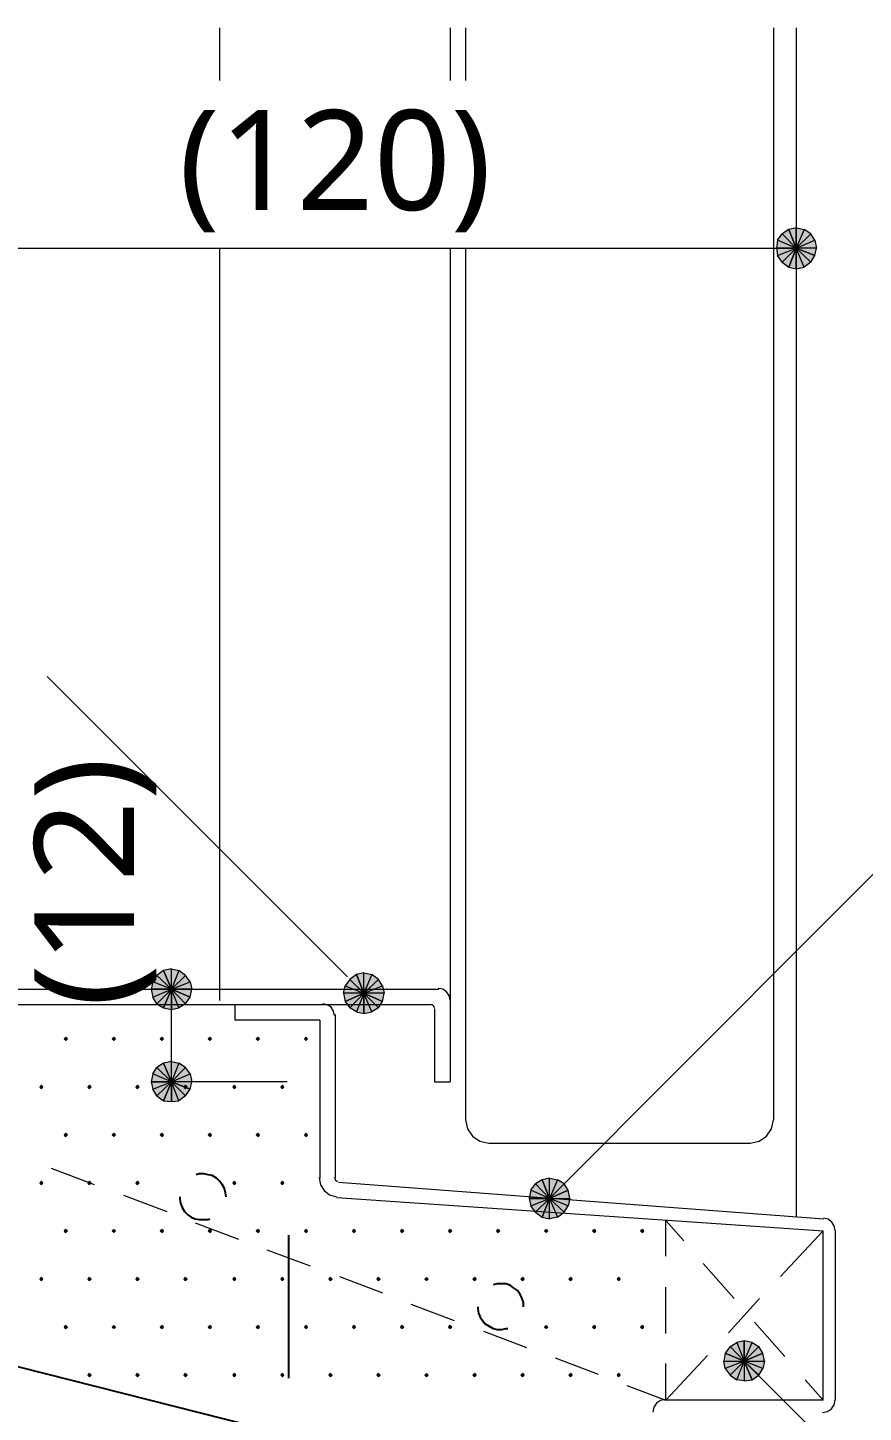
# Model space of a CAD drawing. Header units: millimetres. Extents: x 0 to 420, y 0 to 297.
# Drawn here: x 305.19 to 326.91, y 184.77 to 220.77 of the extents above; entities that cross this region are included whole.
import ezdxf
from ezdxf.enums import TextEntityAlignment as Align

# ---------------------------------------------------------------- set-up
doc = ezdxf.new("R2010")
doc.units = ezdxf.units.MM
doc.styles.add('kst32b', font='NotoSansJP-Variable.ttf')

msp = doc.modelspace()

# ---------------------------------------------------------------- hatches: boundary and pattern name
h = msp.add_hatch(color=7)
h.paths.add_polyline_path([(324.972, 215.519), (324.803, 215.413), (325.162, 215.032), (324.972, 215.519)])
h.paths.add_polyline_path([(324.803, 215.413), (325.162, 215.032), (324.675, 215.244), (324.803, 215.413)])
h.paths.add_polyline_path([(325.162, 215.032), (324.675, 215.244), (324.654, 215.032), (325.162, 215.032)])
h = msp.add_hatch(color=7)
h.paths.add_polyline_path([(325.543, 215.413), (325.374, 215.519), (325.162, 215.032), (325.543, 215.413)])
h.paths.add_polyline_path([(325.374, 215.519), (325.162, 215.032), (325.162, 215.561), (325.374, 215.519)])
h.paths.add_polyline_path([(325.162, 215.032), (325.162, 215.561), (324.972, 215.519), (325.162, 215.032)])
h = msp.add_hatch(color=7)
h.paths.add_polyline_path([(325.649, 214.842), (325.691, 215.032), (325.162, 215.032), (325.649, 214.842)])
h.paths.add_polyline_path([(325.691, 215.032), (325.162, 215.032), (325.649, 215.244), (325.691, 215.032)])
h.paths.add_polyline_path([(325.162, 215.032), (325.649, 215.244), (325.543, 215.413), (325.162, 215.032)])
h = msp.add_hatch(color=7)
h.paths.add_polyline_path([(324.654, 215.032), (324.675, 214.842), (325.162, 215.032), (324.654, 215.032)])
h.paths.add_polyline_path([(324.675, 214.842), (325.162, 215.032), (324.803, 214.672), (324.675, 214.842)])
h.paths.add_polyline_path([(325.162, 215.032), (324.803, 214.672), (324.972, 214.545), (325.162, 215.032)])
for points in [[(324.972, 214.545), (325.162, 214.503), (325.162, 215.032), (324.972, 214.545)], [(313.732, 196.151), (313.563, 196.024), (313.923, 195.665), (313.732, 196.151)], [(308.716, 195.284), (308.928, 195.241), (308.928, 195.771), (308.716, 195.284)], [(306.176, 194.522), (306.155, 194.5), (306.134, 194.479), (306.155, 194.458), (306.176, 194.437), (306.197, 194.458), (306.218, 194.479), (306.197, 194.5), (306.176, 194.522)], [(307.425, 194.522), (307.404, 194.5), (307.382, 194.479), (307.404, 194.458), (307.425, 194.437), (307.446, 194.458), (307.467, 194.479), (307.446, 194.5), (307.425, 194.522)], [(308.673, 194.522), (308.652, 194.5), (308.631, 194.479), (308.652, 194.458), (308.673, 194.437), (308.695, 194.458), (308.716, 194.479), (308.695, 194.5), (308.673, 194.522)], [(309.922, 194.522), (309.901, 194.5), (309.88, 194.479), (309.901, 194.458), (309.922, 194.437), (309.944, 194.458), (309.965, 194.479), (309.944, 194.5), (309.922, 194.522)], [(311.171, 194.522), (311.15, 194.5), (311.129, 194.479), (311.15, 194.458), (311.171, 194.437), (311.192, 194.458), (311.213, 194.479), (311.192, 194.5), (311.171, 194.522)], [(312.42, 194.522), (312.399, 194.5), (312.378, 194.479), (312.399, 194.458), (312.42, 194.437), (312.441, 194.458), (312.462, 194.479), (312.441, 194.5), (312.42, 194.522)], [(308.716, 192.871), (308.928, 192.849), (308.928, 193.357), (308.716, 192.871)], [(305.541, 193.273), (305.52, 193.252), (305.498, 193.23), (305.52, 193.209), (305.541, 193.188), (305.562, 193.209), (305.583, 193.23), (305.562, 193.252), (305.541, 193.273)], [(306.79, 193.273), (306.769, 193.252), (306.747, 193.23), (306.769, 193.209), (306.79, 193.188), (306.811, 193.209), (306.832, 193.23), (306.811, 193.252), (306.79, 193.273)], [(308.038, 193.273), (308.017, 193.252), (307.996, 193.23), (308.017, 193.209), (308.038, 193.188), (308.06, 193.209), (308.081, 193.23), (308.06, 193.252), (308.038, 193.273)], [(309.287, 193.273), (309.266, 193.252), (309.245, 193.23), (309.266, 193.209), (309.287, 193.188), (309.309, 193.209), (309.33, 193.23), (309.309, 193.252), (309.287, 193.273)], [(310.557, 193.273), (310.536, 193.252), (310.515, 193.23), (310.536, 193.209), (310.557, 193.188), (310.579, 193.209), (310.6, 193.23), (310.579, 193.252), (310.557, 193.273)], [(311.806, 193.273), (311.785, 193.252), (311.764, 193.23), (311.785, 193.209), (311.806, 193.188), (311.827, 193.209), (311.848, 193.23), (311.827, 193.252), (311.806, 193.273)], [(306.176, 192.024), (306.155, 192.003), (306.134, 191.982), (306.155, 191.961), (306.176, 191.939), (306.197, 191.961), (306.218, 191.982), (306.197, 192.003), (306.176, 192.024)], [(307.425, 192.024), (307.404, 192.003), (307.382, 191.982), (307.404, 191.961), (307.425, 191.939), (307.446, 191.961), (307.467, 191.982), (307.446, 192.003), (307.425, 192.024)], [(308.673, 192.024), (308.652, 192.003), (308.631, 191.982), (308.652, 191.961), (308.673, 191.939), (308.695, 191.961), (308.716, 191.982), (308.695, 192.003), (308.673, 192.024)], [(309.922, 192.024), (309.901, 192.003), (309.88, 191.982), (309.901, 191.961), (309.922, 191.939), (309.944, 191.961), (309.965, 191.982), (309.944, 192.003), (309.922, 192.024)], [(311.171, 192.024), (311.15, 192.003), (311.129, 191.982), (311.15, 191.961), (311.171, 191.939), (311.192, 191.961), (311.213, 191.982), (311.192, 192.003), (311.171, 192.024)], [(312.42, 192.024), (312.399, 192.003), (312.378, 191.982), (312.399, 191.961), (312.42, 191.939), (312.441, 191.961), (312.462, 191.982), (312.441, 192.003), (312.42, 192.024)], [(305.541, 190.775), (305.52, 190.754), (305.498, 190.733), (305.52, 190.712), (305.541, 190.69), (305.562, 190.712), (305.583, 190.733), (305.562, 190.754), (305.541, 190.775)], [(306.79, 190.775), (306.769, 190.754), (306.747, 190.733), (306.769, 190.712), (306.79, 190.69), (306.811, 190.712), (306.832, 190.733), (306.811, 190.754), (306.79, 190.775)], [(308.038, 190.775), (308.017, 190.754), (307.996, 190.733), (308.017, 190.712), (308.038, 190.69), (308.06, 190.712), (308.081, 190.733), (308.06, 190.754), (308.038, 190.775)], [(310.557, 190.775), (310.536, 190.754), (310.515, 190.733), (310.536, 190.712), (310.557, 190.69), (310.579, 190.712), (310.6, 190.733), (310.579, 190.754), (310.557, 190.775)], [(311.806, 190.775), (311.785, 190.754), (311.764, 190.733), (311.785, 190.712), (311.806, 190.69), (311.827, 190.712), (311.848, 190.733), (311.827, 190.754), (311.806, 190.775)], [(319.236, 190.542), (319.13, 190.712), (318.749, 190.331), (319.236, 190.542)], [(306.176, 189.526), (306.155, 189.505), (306.134, 189.484), (306.155, 189.463), (306.176, 189.442), (306.197, 189.463), (306.218, 189.484), (306.197, 189.505), (306.176, 189.526)], [(307.425, 189.526), (307.404, 189.505), (307.382, 189.484), (307.404, 189.463), (307.425, 189.442), (307.446, 189.463), (307.467, 189.484), (307.446, 189.505), (307.425, 189.526)], [(308.673, 189.526), (308.652, 189.505), (308.631, 189.484), (308.652, 189.463), (308.673, 189.442), (308.695, 189.463), (308.716, 189.484), (308.695, 189.505), (308.673, 189.526)], [(309.922, 189.526), (309.901, 189.505), (309.88, 189.484), (309.901, 189.463), (309.922, 189.442), (309.944, 189.463), (309.965, 189.484), (309.944, 189.505), (309.922, 189.526)], [(311.171, 189.526), (311.15, 189.505), (311.129, 189.484), (311.15, 189.463), (311.171, 189.442), (311.192, 189.463), (311.213, 189.484), (311.192, 189.505), (311.171, 189.526)], [(312.42, 189.526), (312.399, 189.505), (312.378, 189.484), (312.399, 189.463), (312.42, 189.442), (312.441, 189.463), (312.462, 189.484), (312.441, 189.505), (312.42, 189.526)], [(313.669, 189.526), (313.648, 189.505), (313.627, 189.484), (313.648, 189.463), (313.669, 189.442), (313.69, 189.463), (313.711, 189.484), (313.69, 189.505), (313.669, 189.526)], [(314.918, 189.526), (314.896, 189.505), (314.875, 189.484), (314.896, 189.463), (314.918, 189.442), (314.939, 189.463), (314.96, 189.484), (314.939, 189.505), (314.918, 189.526)], [(316.166, 189.526), (316.145, 189.505), (316.124, 189.484), (316.145, 189.463), (316.166, 189.442), (316.188, 189.463), (316.209, 189.484), (316.188, 189.505), (316.166, 189.526)], [(317.415, 189.526), (317.394, 189.505), (317.373, 189.484), (317.394, 189.463), (317.415, 189.442), (317.437, 189.463), (317.458, 189.484), (317.437, 189.505), (317.415, 189.526)], [(318.664, 189.526), (318.643, 189.505), (318.622, 189.484), (318.643, 189.463), (318.664, 189.442), (318.685, 189.463), (318.707, 189.484), (318.685, 189.505), (318.664, 189.526)], [(319.913, 189.526), (319.892, 189.505), (319.871, 189.484), (319.892, 189.463), (319.913, 189.442), (319.934, 189.463), (319.955, 189.484), (319.934, 189.505), (319.913, 189.526)], [(321.162, 189.526), (321.141, 189.505), (321.12, 189.484), (321.141, 189.463), (321.162, 189.442), (321.183, 189.463), (321.204, 189.484), (321.183, 189.505), (321.162, 189.526)], [(305.541, 188.278), (305.52, 188.256), (305.498, 188.235), (305.52, 188.214), (305.541, 188.193), (305.562, 188.214), (305.583, 188.235), (305.562, 188.256), (305.541, 188.278)], [(306.79, 188.278), (306.769, 188.256), (306.747, 188.235), (306.769, 188.214), (306.79, 188.193), (306.811, 188.214), (306.832, 188.235), (306.811, 188.256), (306.79, 188.278)], [(308.038, 188.278), (308.017, 188.256), (307.996, 188.235), (308.017, 188.214), (308.038, 188.193), (308.06, 188.214), (308.081, 188.235), (308.06, 188.256), (308.038, 188.278)], [(309.287, 188.278), (309.266, 188.256), (309.245, 188.235), (309.266, 188.214), (309.287, 188.193), (309.309, 188.214), (309.33, 188.235), (309.309, 188.256), (309.287, 188.278)], [(310.557, 188.278), (310.536, 188.256), (310.515, 188.235), (310.536, 188.214), (310.557, 188.193), (310.579, 188.214), (310.6, 188.235), (310.579, 188.256), (310.557, 188.278)], [(311.806, 188.278), (311.785, 188.256), (311.764, 188.235), (311.785, 188.214), (311.806, 188.193), (311.827, 188.214), (311.848, 188.235), (311.827, 188.256), (311.806, 188.278)], [(313.055, 188.278), (313.034, 188.256), (313.013, 188.235), (313.034, 188.214), (313.055, 188.193), (313.076, 188.214), (313.097, 188.235), (313.076, 188.256), (313.055, 188.278)], [(314.304, 188.278), (314.283, 188.256), (314.262, 188.235), (314.283, 188.214), (314.304, 188.193), (314.325, 188.214), (314.346, 188.235), (314.325, 188.256), (314.304, 188.278)], [(315.553, 188.278), (315.532, 188.256), (315.51, 188.235), (315.532, 188.214), (315.553, 188.193), (315.574, 188.214), (315.595, 188.235), (315.574, 188.256), (315.553, 188.278)], [(316.802, 188.278), (316.78, 188.256), (316.759, 188.235), (316.78, 188.214), (316.802, 188.193), (316.823, 188.214), (316.844, 188.235), (316.823, 188.256), (316.802, 188.278)], [(318.05, 188.278), (318.029, 188.256), (318.008, 188.235), (318.029, 188.214), (318.05, 188.193), (318.071, 188.214), (318.093, 188.235), (318.071, 188.256), (318.05, 188.278)], [(319.299, 188.278), (319.278, 188.256), (319.257, 188.235), (319.278, 188.214), (319.299, 188.193), (319.32, 188.214), (319.341, 188.235), (319.32, 188.256), (319.299, 188.278)], [(320.548, 188.278), (320.527, 188.256), (320.506, 188.235), (320.527, 188.214), (320.548, 188.193), (320.569, 188.214), (320.59, 188.235), (320.569, 188.256), (320.548, 188.278)], [(306.176, 187.029), (306.155, 187.007), (306.134, 186.986), (306.155, 186.965), (306.176, 186.944), (306.197, 186.965), (306.218, 186.986), (306.197, 187.007), (306.176, 187.029)], [(307.425, 187.029), (307.404, 187.007), (307.382, 186.986), (307.404, 186.965), (307.425, 186.944), (307.446, 186.965), (307.467, 186.986), (307.446, 187.007), (307.425, 187.029)], [(308.673, 187.029), (308.652, 187.007), (308.631, 186.986), (308.652, 186.965), (308.673, 186.944), (308.695, 186.965), (308.716, 186.986), (308.695, 187.007), (308.673, 187.029)], [(309.922, 187.029), (309.901, 187.007), (309.88, 186.986), (309.901, 186.965), (309.922, 186.944), (309.944, 186.965), (309.965, 186.986), (309.944, 187.007), (309.922, 187.029)], [(311.171, 187.029), (311.15, 187.007), (311.129, 186.986), (311.15, 186.965), (311.171, 186.944), (311.192, 186.965), (311.213, 186.986), (311.192, 187.007), (311.171, 187.029)], [(312.42, 187.029), (312.399, 187.007), (312.378, 186.986), (312.399, 186.965), (312.42, 186.944), (312.441, 186.965), (312.462, 186.986), (312.441, 187.007), (312.42, 187.029)], [(313.669, 187.029), (313.648, 187.007), (313.627, 186.986), (313.648, 186.965), (313.669, 186.944), (313.69, 186.965), (313.711, 186.986), (313.69, 187.007), (313.669, 187.029)], [(314.918, 187.029), (314.896, 187.007), (314.875, 186.986), (314.896, 186.965), (314.918, 186.944), (314.939, 186.965), (314.96, 186.986), (314.939, 187.007), (314.918, 187.029)], [(316.166, 187.029), (316.145, 187.007), (316.124, 186.986), (316.145, 186.965), (316.166, 186.944), (316.188, 186.965), (316.209, 186.986), (316.188, 187.007), (316.166, 187.029)], [(318.664, 187.029), (318.643, 187.007), (318.622, 186.986), (318.643, 186.965), (318.664, 186.944), (318.685, 186.965), (318.707, 186.986), (318.685, 187.007), (318.664, 187.029)], [(319.913, 187.029), (319.892, 187.007), (319.871, 186.986), (319.892, 186.965), (319.913, 186.944), (319.934, 186.965), (319.955, 186.986), (319.934, 187.007), (319.913, 187.029)], [(321.162, 187.029), (321.141, 187.007), (321.12, 186.986), (321.141, 186.965), (321.162, 186.944), (321.183, 186.965), (321.204, 186.986), (321.183, 187.007), (321.162, 187.029)], [(306.79, 185.78), (306.769, 185.759), (306.747, 185.737), (306.769, 185.716), (306.79, 185.695), (306.811, 185.716), (306.832, 185.737), (306.811, 185.759), (306.79, 185.78)], [(308.038, 185.78), (308.017, 185.759), (307.996, 185.737), (308.017, 185.716), (308.038, 185.695), (308.06, 185.716), (308.081, 185.737), (308.06, 185.759), (308.038, 185.78)], [(309.287, 185.78), (309.266, 185.759), (309.245, 185.737), (309.266, 185.716), (309.287, 185.695), (309.309, 185.716), (309.33, 185.737), (309.309, 185.759), (309.287, 185.78)], [(310.557, 185.78), (310.536, 185.759), (310.515, 185.737), (310.536, 185.716), (310.557, 185.695), (310.579, 185.716), (310.6, 185.737), (310.579, 185.759), (310.557, 185.78)], [(311.806, 185.78), (311.785, 185.759), (311.764, 185.737), (311.785, 185.716), (311.806, 185.695), (311.827, 185.716), (311.848, 185.737), (311.827, 185.759), (311.806, 185.78)], [(313.055, 185.78), (313.034, 185.759), (313.013, 185.737), (313.034, 185.716), (313.055, 185.695), (313.076, 185.716), (313.097, 185.737), (313.076, 185.759), (313.055, 185.78)], [(314.304, 185.78), (314.283, 185.759), (314.262, 185.737), (314.283, 185.716), (314.304, 185.695), (314.325, 185.716), (314.346, 185.737), (314.325, 185.759), (314.304, 185.78)], [(315.553, 185.78), (315.532, 185.759), (315.51, 185.737), (315.532, 185.716), (315.553, 185.695), (315.574, 185.716), (315.595, 185.737), (315.574, 185.759), (315.553, 185.78)], [(316.802, 185.78), (316.78, 185.759), (316.759, 185.737), (316.78, 185.716), (316.802, 185.695), (316.823, 185.716), (316.844, 185.737), (316.823, 185.759), (316.802, 185.78)], [(318.05, 185.78), (318.029, 185.759), (318.008, 185.737), (318.029, 185.716), (318.05, 185.695), (318.071, 185.716), (318.093, 185.737), (318.071, 185.759), (318.05, 185.78)], [(319.299, 185.78), (319.278, 185.759), (319.257, 185.737), (319.278, 185.716), (319.299, 185.695), (319.32, 185.716), (319.341, 185.737), (319.32, 185.759), (319.299, 185.78)], [(320.548, 185.78), (320.527, 185.759), (320.506, 185.737), (320.527, 185.716), (320.548, 185.695), (320.569, 185.716), (320.59, 185.737), (320.569, 185.759), (320.548, 185.78)], [(324.019, 185.611), (324.189, 185.737), (323.808, 186.097), (324.019, 185.611)]]:
    msp.add_hatch(color=7).paths.add_polyline_path(points)
h = msp.add_hatch(color=7)
h.paths.add_polyline_path([(325.162, 214.503), (325.374, 214.545), (325.162, 215.032), (325.162, 214.503)])
h.paths.add_polyline_path([(325.374, 214.545), (325.162, 215.032), (325.543, 214.672), (325.374, 214.545)])
h.paths.add_polyline_path([(325.162, 215.032), (325.543, 214.672), (325.649, 214.842), (325.162, 215.032)])
h = msp.add_hatch(color=7)
h.paths.add_polyline_path([(308.716, 196.257), (308.546, 196.13), (308.928, 195.771), (308.716, 196.257)])
h.paths.add_polyline_path([(308.546, 196.13), (308.928, 195.771), (308.441, 195.961), (308.546, 196.13)])
h.paths.add_polyline_path([(308.928, 195.771), (308.441, 195.961), (308.398, 195.771), (308.928, 195.771)])
h = msp.add_hatch(color=7)
h.paths.add_polyline_path([(309.287, 196.13), (309.118, 196.257), (308.928, 195.771), (309.287, 196.13)])
h.paths.add_polyline_path([(309.118, 196.257), (308.928, 195.771), (308.928, 196.3), (309.118, 196.257)])
h.paths.add_polyline_path([(308.928, 195.771), (308.928, 196.3), (308.716, 196.257), (308.928, 195.771)])
h = msp.add_hatch(color=7)
h.paths.add_polyline_path([(309.414, 195.559), (309.457, 195.771), (308.928, 195.771), (309.414, 195.559)])
h.paths.add_polyline_path([(309.457, 195.771), (308.928, 195.771), (309.414, 195.961), (309.457, 195.771)])
h.paths.add_polyline_path([(308.928, 195.771), (309.414, 195.961), (309.287, 196.13), (308.928, 195.771)])
h = msp.add_hatch(color=7)
h.paths.add_polyline_path([(313.563, 196.024), (313.436, 195.855), (313.923, 195.665), (313.563, 196.024)])
h.paths.add_polyline_path([(313.436, 195.855), (313.923, 195.665), (313.394, 195.665), (313.436, 195.855)])
h.paths.add_polyline_path([(313.923, 195.665), (313.394, 195.665), (313.436, 195.453), (313.923, 195.665)])
h = msp.add_hatch(color=7)
h.paths.add_polyline_path([(314.304, 196.024), (314.135, 196.151), (313.923, 195.665), (314.304, 196.024)])
h.paths.add_polyline_path([(314.135, 196.151), (313.923, 195.665), (313.923, 196.194), (314.135, 196.151)])
h.paths.add_polyline_path([(313.923, 195.665), (313.923, 196.194), (313.732, 196.151), (313.923, 195.665)])
h = msp.add_hatch(color=7)
h.paths.add_polyline_path([(314.41, 195.453), (314.452, 195.665), (313.923, 195.665), (314.41, 195.453)])
h.paths.add_polyline_path([(314.452, 195.665), (313.923, 195.665), (314.41, 195.855), (314.452, 195.665)])
h.paths.add_polyline_path([(313.923, 195.665), (314.41, 195.855), (314.304, 196.024), (313.923, 195.665)])
h = msp.add_hatch(color=7)
h.paths.add_polyline_path([(308.398, 195.771), (308.441, 195.559), (308.928, 195.771), (308.398, 195.771)])
h.paths.add_polyline_path([(308.441, 195.559), (308.928, 195.771), (308.546, 195.389), (308.441, 195.559)])
h.paths.add_polyline_path([(308.928, 195.771), (308.546, 195.389), (308.716, 195.284), (308.928, 195.771)])
h = msp.add_hatch(color=7)
h.paths.add_polyline_path([(308.928, 195.241), (309.118, 195.284), (308.928, 195.771), (308.928, 195.241)])
h.paths.add_polyline_path([(309.118, 195.284), (308.928, 195.771), (309.287, 195.389), (309.118, 195.284)])
h.paths.add_polyline_path([(308.928, 195.771), (309.287, 195.389), (309.414, 195.559), (308.928, 195.771)])
h = msp.add_hatch(color=7)
h.paths.add_polyline_path([(313.436, 195.453), (313.563, 195.284), (313.923, 195.665), (313.436, 195.453)])
h.paths.add_polyline_path([(313.563, 195.284), (313.923, 195.665), (313.732, 195.178), (313.563, 195.284)])
h.paths.add_polyline_path([(313.923, 195.665), (313.732, 195.178), (313.923, 195.136), (313.923, 195.665)])
h = msp.add_hatch(color=7)
h.paths.add_polyline_path([(313.923, 195.136), (314.135, 195.178), (313.923, 195.665), (313.923, 195.136)])
h.paths.add_polyline_path([(314.135, 195.178), (313.923, 195.665), (314.304, 195.284), (314.135, 195.178)])
h.paths.add_polyline_path([(313.923, 195.665), (314.304, 195.284), (314.41, 195.453), (313.923, 195.665)])
h = msp.add_hatch(color=7)
h.paths.add_polyline_path([(308.716, 193.844), (308.546, 193.738), (308.928, 193.357), (308.716, 193.844)])
h.paths.add_polyline_path([(308.546, 193.738), (308.928, 193.357), (308.441, 193.569), (308.546, 193.738)])
h.paths.add_polyline_path([(308.928, 193.357), (308.441, 193.569), (308.398, 193.357), (308.928, 193.357)])
h = msp.add_hatch(color=7)
h.paths.add_polyline_path([(309.287, 193.738), (309.118, 193.844), (308.928, 193.357), (309.287, 193.738)])
h.paths.add_polyline_path([(309.118, 193.844), (308.928, 193.357), (308.928, 193.887), (309.118, 193.844)])
h.paths.add_polyline_path([(308.928, 193.357), (308.928, 193.887), (308.716, 193.844), (308.928, 193.357)])
h = msp.add_hatch(color=7)
h.paths.add_polyline_path([(309.414, 193.167), (309.457, 193.357), (308.928, 193.357), (309.414, 193.167)])
h.paths.add_polyline_path([(309.457, 193.357), (308.928, 193.357), (309.414, 193.569), (309.457, 193.357)])
h.paths.add_polyline_path([(308.928, 193.357), (309.414, 193.569), (309.287, 193.738), (308.928, 193.357)])
h = msp.add_hatch(color=7)
h.paths.add_polyline_path([(308.398, 193.357), (308.441, 193.167), (308.928, 193.357), (308.398, 193.357)])
h.paths.add_polyline_path([(308.441, 193.167), (308.928, 193.357), (308.546, 192.998), (308.441, 193.167)])
h.paths.add_polyline_path([(308.928, 193.357), (308.546, 192.998), (308.716, 192.871), (308.928, 193.357)])
h = msp.add_hatch(color=7)
h.paths.add_polyline_path([(308.928, 192.849), (309.118, 192.871), (308.928, 193.357), (308.928, 192.849)])
h.paths.add_polyline_path([(309.118, 192.871), (308.928, 193.357), (309.287, 192.998), (309.118, 192.871)])
h.paths.add_polyline_path([(308.928, 193.357), (309.287, 192.998), (309.414, 193.167), (308.928, 193.357)])
h = msp.add_hatch(color=7)
h.paths.add_polyline_path([(318.558, 190.817), (318.389, 190.712), (318.749, 190.331), (318.558, 190.817)])
h.paths.add_polyline_path([(318.389, 190.712), (318.749, 190.331), (318.262, 190.542), (318.389, 190.712)])
h.paths.add_polyline_path([(318.749, 190.331), (318.262, 190.542), (318.22, 190.331), (318.749, 190.331)])
h = msp.add_hatch(color=7)
h.paths.add_polyline_path([(319.13, 190.712), (318.961, 190.817), (318.749, 190.331), (319.13, 190.712)])
h.paths.add_polyline_path([(318.961, 190.817), (318.749, 190.331), (318.749, 190.86), (318.961, 190.817)])
h.paths.add_polyline_path([(318.749, 190.331), (318.749, 190.86), (318.558, 190.817), (318.749, 190.331)])
h = msp.add_hatch(color=7)
h.paths.add_polyline_path([(319.13, 189.971), (319.236, 190.14), (318.749, 190.331), (319.13, 189.971)])
h.paths.add_polyline_path([(319.236, 190.14), (318.749, 190.331), (319.278, 190.331), (319.236, 190.14)])
h.paths.add_polyline_path([(318.749, 190.331), (319.278, 190.331), (319.236, 190.542), (318.749, 190.331)])
h = msp.add_hatch(color=7)
h.paths.add_polyline_path([(318.22, 190.331), (318.262, 190.14), (318.749, 190.331), (318.22, 190.331)])
h.paths.add_polyline_path([(318.262, 190.14), (318.749, 190.331), (318.389, 189.971), (318.262, 190.14)])
h.paths.add_polyline_path([(318.749, 190.331), (318.389, 189.971), (318.558, 189.844), (318.749, 190.331)])
h = msp.add_hatch(color=7)
h.paths.add_polyline_path([(318.558, 189.844), (318.749, 189.801), (318.749, 190.331), (318.558, 189.844)])
h.paths.add_polyline_path([(318.749, 189.801), (318.749, 190.331), (318.961, 189.844), (318.749, 189.801)])
h.paths.add_polyline_path([(318.749, 190.331), (318.961, 189.844), (319.13, 189.971), (318.749, 190.331)])
h = msp.add_hatch(color=7)
h.paths.add_polyline_path([(323.808, 186.626), (323.617, 186.584), (323.808, 186.097), (323.808, 186.626)])
h.paths.add_polyline_path([(323.617, 186.584), (323.808, 186.097), (323.448, 186.478), (323.617, 186.584)])
h.paths.add_polyline_path([(323.808, 186.097), (323.448, 186.478), (323.321, 186.309), (323.808, 186.097)])
h = msp.add_hatch(color=7)
h.paths.add_polyline_path([(324.295, 186.309), (324.189, 186.478), (323.808, 186.097), (324.295, 186.309)])
h.paths.add_polyline_path([(324.189, 186.478), (323.808, 186.097), (324.019, 186.584), (324.189, 186.478)])
h.paths.add_polyline_path([(323.808, 186.097), (324.019, 186.584), (323.808, 186.626), (323.808, 186.097)])
h = msp.add_hatch(color=7)
h.paths.add_polyline_path([(323.321, 186.309), (323.279, 186.097), (323.808, 186.097), (323.321, 186.309)])
h.paths.add_polyline_path([(323.279, 186.097), (323.808, 186.097), (323.321, 185.907), (323.279, 186.097)])
h.paths.add_polyline_path([(323.808, 186.097), (323.321, 185.907), (323.448, 185.737), (323.808, 186.097)])
h = msp.add_hatch(color=7)
h.paths.add_polyline_path([(324.189, 185.737), (324.295, 185.907), (323.808, 186.097), (324.189, 185.737)])
h.paths.add_polyline_path([(324.295, 185.907), (323.808, 186.097), (324.337, 186.097), (324.295, 185.907)])
h.paths.add_polyline_path([(323.808, 186.097), (324.337, 186.097), (324.295, 186.309), (323.808, 186.097)])
h = msp.add_hatch(color=7)
h.paths.add_polyline_path([(323.448, 185.737), (323.617, 185.611), (323.808, 186.097), (323.448, 185.737)])
h.paths.add_polyline_path([(323.617, 185.611), (323.808, 186.097), (323.808, 185.589), (323.617, 185.611)])
h.paths.add_polyline_path([(323.808, 186.097), (323.808, 185.589), (324.019, 185.611), (323.808, 186.097)])

# ---------------------------------------------------------------- linework, layer by layer
at = {"lineweight": 13}
for points in [[(310.176, 220.768), (310.176, 219.392)], [(316.166, 220.768), (316.166, 219.392)], [(316.569, 220.768), (316.569, 219.392)], [(324.57, 220.768), (324.57, 192.363)], [(325.162, 220.768), (325.162, 189.844)], [(296.164, 215.032), (301.18, 215.032), (325.162, 215.032)], [(310.176, 215.011), (310.176, 195.474)], [(316.166, 215.011), (316.166, 195.474)], [(316.569, 215.011), (316.569, 192.363)], [(313.5, 196.088), (305.689, 203.898)], [(318.749, 190.331), (329.332, 200.935)], [(302.07, 195.771), (315.87, 195.771)], [(308.928, 193.357), (308.928, 195.771)], [(316.166, 195.485), (316.142, 195.604), (316.077, 195.702), (315.979, 195.768), (315.86, 195.792)], [(302.281, 195.368), (315.68, 195.368)], [(310.579, 194.966), (310.579, 195.368)], [(313.161, 195.083), (313.137, 195.202), (313.071, 195.3), (312.973, 195.365), (312.854, 195.389)], [(315.764, 195.273), (315.757, 195.31), (315.736, 195.34), (315.706, 195.361), (315.669, 195.368)], [(315.764, 195.262), (315.764, 193.357)], [(316.166, 195.474), (316.166, 193.357)], [(312.78, 194.966), (310.579, 194.966)], [(312.78, 194.966), (312.78, 190.86)], [(313.182, 195.114), (313.182, 190.86)], [(311.933, 193.357), (308.928, 193.357)], [(315.764, 193.357), (316.166, 193.357)], [(316.569, 192.373), (316.616, 192.138), (316.745, 191.947), (316.937, 191.817), (317.172, 191.77)], [(323.966, 191.77), (324.201, 191.817), (324.393, 191.947), (324.522, 192.138), (324.57, 192.373)], [(317.182, 191.77), (323.977, 191.77)], [(305.795, 191.114), (306.917, 190.69)], [(312.759, 190.87), (312.794, 190.686), (312.891, 190.533), (313.036, 190.424), (313.217, 190.375)], [(313.161, 190.87), (313.168, 190.835), (313.186, 190.806), (313.214, 190.785), (313.249, 190.775)], [(313.267, 190.754), (325.882, 189.801)], [(307.679, 190.415), (308.8, 189.992)], [(313.224, 190.352), (325.861, 189.484)], [(321.776, 189.759), (322.241, 189.23)], [(321.776, 188.828), (321.776, 189.759)], [(326.178, 189.495), (326.155, 189.615), (326.092, 189.716), (325.998, 189.788), (325.879, 189.821)], [(309.541, 189.696), (310.663, 189.272)], [(324.76, 188.299), (325.861, 189.484)], [(325.861, 185.081), (325.861, 189.484)], [(326.178, 189.484), (326.178, 185.081)], [(311.404, 188.997), (312.526, 188.574)], [(322.749, 188.637), (323.554, 187.727)], [(313.288, 188.299), (314.41, 187.875)], [(321.776, 186.817), (321.776, 188.023)], [(315.15, 187.579), (316.272, 187.156)], [(323.405, 186.838), (324.21, 187.727)], [(317.034, 186.88), (318.156, 186.457)], [(324.083, 187.113), (324.866, 186.224)], [(318.897, 186.182), (320.019, 185.759)], [(321.776, 185.081), (322.855, 186.246)], [(321.776, 185.081), (321.776, 186.034)], [(323.808, 186.097), (330.602, 179.324)], [(320.76, 185.462), (321.776, 185.081)], [(325.395, 185.611), (325.861, 185.081)], [(321.765, 185.102), (321.637, 185.077), (321.533, 185.006), (321.463, 184.902), (321.437, 184.774)], [(325.861, 185.081), (321.776, 185.081)], [(325.85, 184.764), (325.978, 184.79), (326.082, 184.86), (326.153, 184.964), (326.178, 185.092)]]:
    msp.add_lwpolyline(points, dxfattribs=at)
at = {"lineweight": 0}
for points in [[(324.803, 215.413), (325.162, 215.032), (324.675, 215.244)], [(324.972, 215.519), (324.803, 215.413), (325.162, 215.032)], [(325.162, 215.032), (325.162, 215.561), (324.972, 215.519)], [(325.374, 215.519), (325.162, 215.032), (325.162, 215.561)], [(325.543, 215.413), (325.374, 215.519), (325.162, 215.032)], [(325.162, 215.032), (325.649, 215.244), (325.543, 215.413)], [(325.162, 215.032), (324.675, 215.244), (324.654, 215.032)], [(324.654, 215.032), (324.675, 214.842), (325.162, 215.032)], [(324.675, 214.842), (325.162, 215.032), (324.803, 214.672)], [(325.162, 215.032), (324.803, 214.672), (324.972, 214.545)], [(324.972, 214.545), (325.162, 214.503), (325.162, 215.032)], [(325.691, 215.032), (325.162, 215.032), (325.649, 215.244)], [(325.162, 214.503), (325.374, 214.545), (325.162, 215.032)], [(325.374, 214.545), (325.162, 215.032), (325.543, 214.672)], [(325.162, 215.032), (325.543, 214.672), (325.649, 214.842)], [(325.649, 214.842), (325.691, 215.032), (325.162, 215.032)], [(308.716, 196.257), (308.546, 196.13), (308.928, 195.771)], [(308.928, 195.771), (308.928, 196.3), (308.716, 196.257)], [(309.118, 196.257), (308.928, 195.771), (308.928, 196.3)], [(309.287, 196.13), (309.118, 196.257), (308.928, 195.771)], [(308.928, 195.771), (308.441, 195.961), (308.398, 195.771)], [(308.546, 196.13), (308.928, 195.771), (308.441, 195.961)], [(308.928, 195.771), (309.414, 195.961), (309.287, 196.13)], [(309.457, 195.771), (308.928, 195.771), (309.414, 195.961)], [(313.436, 195.855), (313.923, 195.665), (313.394, 195.665)], [(313.563, 196.024), (313.436, 195.855), (313.923, 195.665)], [(313.732, 196.151), (313.563, 196.024), (313.923, 195.665)], [(313.923, 195.665), (313.923, 196.194), (313.732, 196.151)], [(314.135, 196.151), (313.923, 195.665), (313.923, 196.194)], [(314.304, 196.024), (314.135, 196.151), (313.923, 195.665)], [(313.923, 195.665), (314.41, 195.855), (314.304, 196.024)], [(314.452, 195.665), (313.923, 195.665), (314.41, 195.855)], [(308.398, 195.771), (308.441, 195.559), (308.928, 195.771)], [(308.441, 195.559), (308.928, 195.771), (308.546, 195.389)], [(308.928, 195.771), (308.546, 195.389), (308.716, 195.284)], [(308.716, 195.284), (308.928, 195.241), (308.928, 195.771)], [(308.928, 195.241), (309.118, 195.284), (308.928, 195.771)], [(309.118, 195.284), (308.928, 195.771), (309.287, 195.389)], [(308.928, 195.771), (309.287, 195.389), (309.414, 195.559)], [(309.414, 195.559), (309.457, 195.771), (308.928, 195.771)], [(313.923, 195.665), (313.394, 195.665), (313.436, 195.453)], [(313.436, 195.453), (313.563, 195.284), (313.923, 195.665)], [(313.563, 195.284), (313.923, 195.665), (313.732, 195.178)], [(313.923, 195.665), (313.732, 195.178), (313.923, 195.136)], [(313.923, 195.136), (314.135, 195.178), (313.923, 195.665)], [(314.135, 195.178), (313.923, 195.665), (314.304, 195.284)], [(313.923, 195.665), (314.304, 195.284), (314.41, 195.453)], [(314.41, 195.453), (314.452, 195.665), (313.923, 195.665)], [(306.176, 194.522), (306.155, 194.5), (306.134, 194.479), (306.155, 194.458), (306.176, 194.437), (306.197, 194.458), (306.218, 194.479), (306.197, 194.5)], [(307.425, 194.522), (307.404, 194.5), (307.382, 194.479), (307.404, 194.458), (307.425, 194.437), (307.446, 194.458), (307.467, 194.479), (307.446, 194.5)], [(308.673, 194.522), (308.652, 194.5), (308.631, 194.479), (308.652, 194.458), (308.673, 194.437), (308.695, 194.458), (308.716, 194.479), (308.695, 194.5)], [(309.922, 194.522), (309.901, 194.5), (309.88, 194.479), (309.901, 194.458), (309.922, 194.437), (309.944, 194.458), (309.965, 194.479), (309.944, 194.5)], [(311.171, 194.522), (311.15, 194.5), (311.129, 194.479), (311.15, 194.458), (311.171, 194.437), (311.192, 194.458), (311.213, 194.479), (311.192, 194.5)], [(312.42, 194.522), (312.399, 194.5), (312.378, 194.479), (312.399, 194.458), (312.42, 194.437), (312.441, 194.458), (312.462, 194.479), (312.441, 194.5)], [(308.546, 193.738), (308.928, 193.357), (308.441, 193.569)], [(308.716, 193.844), (308.546, 193.738), (308.928, 193.357)], [(308.928, 193.357), (308.928, 193.887), (308.716, 193.844)], [(309.118, 193.844), (308.928, 193.357), (308.928, 193.887)], [(309.287, 193.738), (309.118, 193.844), (308.928, 193.357)], [(308.928, 193.357), (309.414, 193.569), (309.287, 193.738)], [(308.928, 193.357), (308.441, 193.569), (308.398, 193.357)], [(308.398, 193.357), (308.441, 193.167), (308.928, 193.357)], [(308.441, 193.167), (308.928, 193.357), (308.546, 192.998)], [(308.928, 193.357), (308.546, 192.998), (308.716, 192.871)], [(308.716, 192.871), (308.928, 192.849), (308.928, 193.357)], [(309.457, 193.357), (308.928, 193.357), (309.414, 193.569)], [(308.928, 192.849), (309.118, 192.871), (308.928, 193.357)], [(309.118, 192.871), (308.928, 193.357), (309.287, 192.998)], [(308.928, 193.357), (309.287, 192.998), (309.414, 193.167)], [(309.414, 193.167), (309.457, 193.357), (308.928, 193.357)], [(305.541, 193.273), (305.52, 193.252), (305.498, 193.23), (305.52, 193.209), (305.541, 193.188), (305.562, 193.209), (305.583, 193.23), (305.562, 193.252)], [(306.79, 193.273), (306.769, 193.252), (306.747, 193.23), (306.769, 193.209), (306.79, 193.188), (306.811, 193.209), (306.832, 193.23), (306.811, 193.252)], [(308.038, 193.273), (308.017, 193.252), (307.996, 193.23), (308.017, 193.209), (308.038, 193.188), (308.06, 193.209), (308.081, 193.23), (308.06, 193.252)], [(309.287, 193.273), (309.266, 193.252), (309.245, 193.23), (309.266, 193.209), (309.287, 193.188), (309.309, 193.209), (309.33, 193.23), (309.309, 193.252)], [(310.557, 193.273), (310.536, 193.252), (310.515, 193.23), (310.536, 193.209), (310.557, 193.188), (310.579, 193.209), (310.6, 193.23), (310.579, 193.252)], [(311.806, 193.273), (311.785, 193.252), (311.764, 193.23), (311.785, 193.209), (311.806, 193.188), (311.827, 193.209), (311.848, 193.23), (311.827, 193.252)], [(306.176, 192.024), (306.155, 192.003), (306.134, 191.982), (306.155, 191.961), (306.176, 191.939), (306.197, 191.961), (306.218, 191.982), (306.197, 192.003)], [(307.425, 192.024), (307.404, 192.003), (307.382, 191.982), (307.404, 191.961), (307.425, 191.939), (307.446, 191.961), (307.467, 191.982), (307.446, 192.003)], [(308.673, 192.024), (308.652, 192.003), (308.631, 191.982), (308.652, 191.961), (308.673, 191.939), (308.695, 191.961), (308.716, 191.982), (308.695, 192.003)], [(309.922, 192.024), (309.901, 192.003), (309.88, 191.982), (309.901, 191.961), (309.922, 191.939), (309.944, 191.961), (309.965, 191.982), (309.944, 192.003)], [(311.171, 192.024), (311.15, 192.003), (311.129, 191.982), (311.15, 191.961), (311.171, 191.939), (311.192, 191.961), (311.213, 191.982), (311.192, 192.003)], [(312.42, 192.024), (312.399, 192.003), (312.378, 191.982), (312.399, 191.961), (312.42, 191.939), (312.441, 191.961), (312.462, 191.982), (312.441, 192.003)], [(318.558, 190.817), (318.389, 190.712), (318.749, 190.331)], [(318.749, 190.331), (318.749, 190.86), (318.558, 190.817)], [(318.961, 190.817), (318.749, 190.331), (318.749, 190.86)], [(319.13, 190.712), (318.961, 190.817), (318.749, 190.331)], [(305.541, 190.775), (305.52, 190.754), (305.498, 190.733), (305.52, 190.712), (305.541, 190.69), (305.562, 190.712), (305.583, 190.733), (305.562, 190.754)], [(306.79, 190.775), (306.769, 190.754), (306.747, 190.733), (306.769, 190.712), (306.79, 190.69), (306.811, 190.712), (306.832, 190.733), (306.811, 190.754)], [(308.038, 190.775), (308.017, 190.754), (307.996, 190.733), (308.017, 190.712), (308.038, 190.69), (308.06, 190.712), (308.081, 190.733), (308.06, 190.754)], [(310.557, 190.775), (310.536, 190.754), (310.515, 190.733), (310.536, 190.712), (310.557, 190.69), (310.579, 190.712), (310.6, 190.733), (310.579, 190.754)], [(311.806, 190.775), (311.785, 190.754), (311.764, 190.733), (311.785, 190.712), (311.806, 190.69), (311.827, 190.712), (311.848, 190.733), (311.827, 190.754)], [(318.749, 190.331), (318.262, 190.542), (318.22, 190.331)], [(318.389, 190.712), (318.749, 190.331), (318.262, 190.542)], [(319.236, 190.542), (319.13, 190.712), (318.749, 190.331)], [(318.749, 190.331), (319.278, 190.331), (319.236, 190.542)], [(318.22, 190.331), (318.262, 190.14), (318.749, 190.331)], [(318.262, 190.14), (318.749, 190.331), (318.389, 189.971)], [(318.749, 190.331), (318.389, 189.971), (318.558, 189.844)], [(318.558, 189.844), (318.749, 189.801), (318.749, 190.331)], [(318.749, 189.801), (318.749, 190.331), (318.961, 189.844)], [(318.749, 190.331), (318.961, 189.844), (319.13, 189.971)], [(319.13, 189.971), (319.236, 190.14), (318.749, 190.331)], [(319.236, 190.14), (318.749, 190.331), (319.278, 190.331)], [(306.176, 189.526), (306.155, 189.505), (306.134, 189.484), (306.155, 189.463), (306.176, 189.442), (306.197, 189.463), (306.218, 189.484), (306.197, 189.505)], [(307.425, 189.526), (307.404, 189.505), (307.382, 189.484), (307.404, 189.463), (307.425, 189.442), (307.446, 189.463), (307.467, 189.484), (307.446, 189.505)], [(308.673, 189.526), (308.652, 189.505), (308.631, 189.484), (308.652, 189.463), (308.673, 189.442), (308.695, 189.463), (308.716, 189.484), (308.695, 189.505)], [(309.922, 189.526), (309.901, 189.505), (309.88, 189.484), (309.901, 189.463), (309.922, 189.442), (309.944, 189.463), (309.965, 189.484), (309.944, 189.505)], [(311.171, 189.526), (311.15, 189.505), (311.129, 189.484), (311.15, 189.463), (311.171, 189.442), (311.192, 189.463), (311.213, 189.484), (311.192, 189.505)], [(312.42, 189.526), (312.399, 189.505), (312.378, 189.484), (312.399, 189.463), (312.42, 189.442), (312.441, 189.463), (312.462, 189.484), (312.441, 189.505)], [(313.669, 189.526), (313.648, 189.505), (313.627, 189.484), (313.648, 189.463), (313.669, 189.442), (313.69, 189.463), (313.711, 189.484), (313.69, 189.505)], [(314.918, 189.526), (314.896, 189.505), (314.875, 189.484), (314.896, 189.463), (314.918, 189.442), (314.939, 189.463), (314.96, 189.484), (314.939, 189.505)], [(316.166, 189.526), (316.145, 189.505), (316.124, 189.484), (316.145, 189.463), (316.166, 189.442), (316.188, 189.463), (316.209, 189.484), (316.188, 189.505)], [(317.415, 189.526), (317.394, 189.505), (317.373, 189.484), (317.394, 189.463), (317.415, 189.442), (317.437, 189.463), (317.458, 189.484), (317.437, 189.505)], [(318.664, 189.526), (318.643, 189.505), (318.622, 189.484), (318.643, 189.463), (318.664, 189.442), (318.685, 189.463), (318.707, 189.484), (318.685, 189.505)], [(319.913, 189.526), (319.892, 189.505), (319.871, 189.484), (319.892, 189.463), (319.913, 189.442), (319.934, 189.463), (319.955, 189.484), (319.934, 189.505)], [(321.162, 189.526), (321.141, 189.505), (321.12, 189.484), (321.141, 189.463), (321.162, 189.442), (321.183, 189.463), (321.204, 189.484), (321.183, 189.505)], [(305.541, 188.278), (305.52, 188.256), (305.498, 188.235), (305.52, 188.214), (305.541, 188.193), (305.562, 188.214), (305.583, 188.235), (305.562, 188.256)], [(306.79, 188.278), (306.769, 188.256), (306.747, 188.235), (306.769, 188.214), (306.79, 188.193), (306.811, 188.214), (306.832, 188.235), (306.811, 188.256)], [(308.038, 188.278), (308.017, 188.256), (307.996, 188.235), (308.017, 188.214), (308.038, 188.193), (308.06, 188.214), (308.081, 188.235), (308.06, 188.256)], [(309.287, 188.278), (309.266, 188.256), (309.245, 188.235), (309.266, 188.214), (309.287, 188.193), (309.309, 188.214), (309.33, 188.235), (309.309, 188.256)], [(310.557, 188.278), (310.536, 188.256), (310.515, 188.235), (310.536, 188.214), (310.557, 188.193), (310.579, 188.214), (310.6, 188.235), (310.579, 188.256)], [(311.806, 188.278), (311.785, 188.256), (311.764, 188.235), (311.785, 188.214), (311.806, 188.193), (311.827, 188.214), (311.848, 188.235), (311.827, 188.256)], [(313.055, 188.278), (313.034, 188.256), (313.013, 188.235), (313.034, 188.214), (313.055, 188.193), (313.076, 188.214), (313.097, 188.235), (313.076, 188.256)], [(314.304, 188.278), (314.283, 188.256), (314.262, 188.235), (314.283, 188.214), (314.304, 188.193), (314.325, 188.214), (314.346, 188.235), (314.325, 188.256)], [(315.553, 188.278), (315.532, 188.256), (315.51, 188.235), (315.532, 188.214), (315.553, 188.193), (315.574, 188.214), (315.595, 188.235), (315.574, 188.256)], [(316.802, 188.278), (316.78, 188.256), (316.759, 188.235), (316.78, 188.214), (316.802, 188.193), (316.823, 188.214), (316.844, 188.235), (316.823, 188.256)], [(318.05, 188.278), (318.029, 188.256), (318.008, 188.235), (318.029, 188.214), (318.05, 188.193), (318.071, 188.214), (318.093, 188.235), (318.071, 188.256)], [(319.299, 188.278), (319.278, 188.256), (319.257, 188.235), (319.278, 188.214), (319.299, 188.193), (319.32, 188.214), (319.341, 188.235), (319.32, 188.256)], [(320.548, 188.278), (320.527, 188.256), (320.506, 188.235), (320.527, 188.214), (320.548, 188.193), (320.569, 188.214), (320.59, 188.235), (320.569, 188.256)], [(306.176, 187.029), (306.155, 187.007), (306.134, 186.986), (306.155, 186.965), (306.176, 186.944), (306.197, 186.965), (306.218, 186.986), (306.197, 187.007)], [(307.425, 187.029), (307.404, 187.007), (307.382, 186.986), (307.404, 186.965), (307.425, 186.944), (307.446, 186.965), (307.467, 186.986), (307.446, 187.007)], [(308.673, 187.029), (308.652, 187.007), (308.631, 186.986), (308.652, 186.965), (308.673, 186.944), (308.695, 186.965), (308.716, 186.986), (308.695, 187.007)], [(309.922, 187.029), (309.901, 187.007), (309.88, 186.986), (309.901, 186.965), (309.922, 186.944), (309.944, 186.965), (309.965, 186.986), (309.944, 187.007)], [(311.171, 187.029), (311.15, 187.007), (311.129, 186.986), (311.15, 186.965), (311.171, 186.944), (311.192, 186.965), (311.213, 186.986), (311.192, 187.007)], [(312.42, 187.029), (312.399, 187.007), (312.378, 186.986), (312.399, 186.965), (312.42, 186.944), (312.441, 186.965), (312.462, 186.986), (312.441, 187.007)], [(313.669, 187.029), (313.648, 187.007), (313.627, 186.986), (313.648, 186.965), (313.669, 186.944), (313.69, 186.965), (313.711, 186.986), (313.69, 187.007)], [(314.918, 187.029), (314.896, 187.007), (314.875, 186.986), (314.896, 186.965), (314.918, 186.944), (314.939, 186.965), (314.96, 186.986), (314.939, 187.007)], [(316.166, 187.029), (316.145, 187.007), (316.124, 186.986), (316.145, 186.965), (316.166, 186.944), (316.188, 186.965), (316.209, 186.986), (316.188, 187.007)], [(318.664, 187.029), (318.643, 187.007), (318.622, 186.986), (318.643, 186.965), (318.664, 186.944), (318.685, 186.965), (318.707, 186.986), (318.685, 187.007)], [(319.913, 187.029), (319.892, 187.007), (319.871, 186.986), (319.892, 186.965), (319.913, 186.944), (319.934, 186.965), (319.955, 186.986), (319.934, 187.007)], [(321.162, 187.029), (321.141, 187.007), (321.12, 186.986), (321.141, 186.965), (321.162, 186.944), (321.183, 186.965), (321.204, 186.986), (321.183, 187.007)], [(323.808, 186.097), (323.448, 186.478), (323.321, 186.309)], [(323.617, 186.584), (323.808, 186.097), (323.448, 186.478)], [(323.808, 186.626), (323.617, 186.584), (323.808, 186.097)], [(323.808, 186.097), (324.019, 186.584), (323.808, 186.626)], [(324.189, 186.478), (323.808, 186.097), (324.019, 186.584)], [(324.295, 186.309), (324.189, 186.478), (323.808, 186.097)], [(323.321, 186.309), (323.279, 186.097), (323.808, 186.097)], [(323.808, 186.097), (324.337, 186.097), (324.295, 186.309)], [(306.79, 185.78), (306.769, 185.759), (306.747, 185.737), (306.769, 185.716), (306.79, 185.695), (306.811, 185.716), (306.832, 185.737), (306.811, 185.759)], [(308.038, 185.78), (308.017, 185.759), (307.996, 185.737), (308.017, 185.716), (308.038, 185.695), (308.06, 185.716), (308.081, 185.737), (308.06, 185.759)], [(309.287, 185.78), (309.266, 185.759), (309.245, 185.737), (309.266, 185.716), (309.287, 185.695), (309.309, 185.716), (309.33, 185.737), (309.309, 185.759)], [(310.557, 185.78), (310.536, 185.759), (310.515, 185.737), (310.536, 185.716), (310.557, 185.695), (310.579, 185.716), (310.6, 185.737), (310.579, 185.759)], [(311.806, 185.78), (311.785, 185.759), (311.764, 185.737), (311.785, 185.716), (311.806, 185.695), (311.827, 185.716), (311.848, 185.737), (311.827, 185.759)], [(313.055, 185.78), (313.034, 185.759), (313.013, 185.737), (313.034, 185.716), (313.055, 185.695), (313.076, 185.716), (313.097, 185.737), (313.076, 185.759)], [(314.304, 185.78), (314.283, 185.759), (314.262, 185.737), (314.283, 185.716), (314.304, 185.695), (314.325, 185.716), (314.346, 185.737), (314.325, 185.759)], [(315.553, 185.78), (315.532, 185.759), (315.51, 185.737), (315.532, 185.716), (315.553, 185.695), (315.574, 185.716), (315.595, 185.737), (315.574, 185.759)], [(316.802, 185.78), (316.78, 185.759), (316.759, 185.737), (316.78, 185.716), (316.802, 185.695), (316.823, 185.716), (316.844, 185.737), (316.823, 185.759)], [(318.05, 185.78), (318.029, 185.759), (318.008, 185.737), (318.029, 185.716), (318.05, 185.695), (318.071, 185.716), (318.093, 185.737), (318.071, 185.759)], [(319.299, 185.78), (319.278, 185.759), (319.257, 185.737), (319.278, 185.716), (319.299, 185.695), (319.32, 185.716), (319.341, 185.737), (319.32, 185.759)], [(320.548, 185.78), (320.527, 185.759), (320.506, 185.737), (320.527, 185.716), (320.548, 185.695), (320.569, 185.716), (320.59, 185.737), (320.569, 185.759)], [(323.279, 186.097), (323.808, 186.097), (323.321, 185.907)], [(323.808, 186.097), (323.321, 185.907), (323.448, 185.737)], [(323.448, 185.737), (323.617, 185.611), (323.808, 186.097)], [(323.617, 185.611), (323.808, 186.097), (323.808, 185.589)], [(324.189, 185.737), (324.295, 185.907), (323.808, 186.097)], [(324.295, 185.907), (323.808, 186.097), (324.337, 186.097)], [(323.808, 186.097), (323.808, 185.589), (324.019, 185.611)], [(324.019, 185.611), (324.189, 185.737), (323.808, 186.097)]]:
    msp.add_lwpolyline(points, close=True, dxfattribs=at)
at = {"lineweight": 25}
for points in [[(310.346, 190.373), (310.325, 190.479), (310.303, 190.585), (310.24, 190.69), (310.176, 190.775), (310.092, 190.86), (309.986, 190.923), (309.88, 190.945), (309.774, 190.966), (309.647, 190.966), (309.562, 190.945)], [(309.139, 190.373), (309.139, 190.309), (309.16, 190.204), (309.203, 190.098), (309.266, 189.992), (309.351, 189.907), (309.436, 189.844), (309.541, 189.801), (309.647, 189.78), (309.774, 189.78), (309.88, 189.78), (309.922, 189.801)], [(311.975, 185.653), (311.975, 189.378)], [(323.173, 181.335), (296.164, 188.172)], [(318.071, 187.515), (318.071, 187.621), (318.029, 187.748), (317.987, 187.833), (317.923, 187.939), (317.818, 188.002), (317.733, 188.066), (317.627, 188.108), (317.5, 188.108), (317.394, 188.108), (317.288, 188.087)], [(316.886, 187.515), (316.886, 187.452), (316.907, 187.346), (316.95, 187.24), (317.013, 187.156), (317.077, 187.071), (317.182, 187.007), (317.288, 186.944), (317.394, 186.923), (317.5, 186.923), (317.627, 186.944), (317.669, 186.944)]]:
    msp.add_lwpolyline(points, dxfattribs=at)

# ---------------------------------------------------------------- texts
at = {"style": 'kst32b'}
for s, p, p2 in [('(120)', (309.118, 216.027), (317.24, 216.027)), ('(12)', (307.954, 195.305), (307.954, 201.802))]:
    msp.add_text(s, height=2.5989, dxfattribs=at).set_placement(p, p2, align=Align.FIT)

doc.saveas('drawing.dxf')
